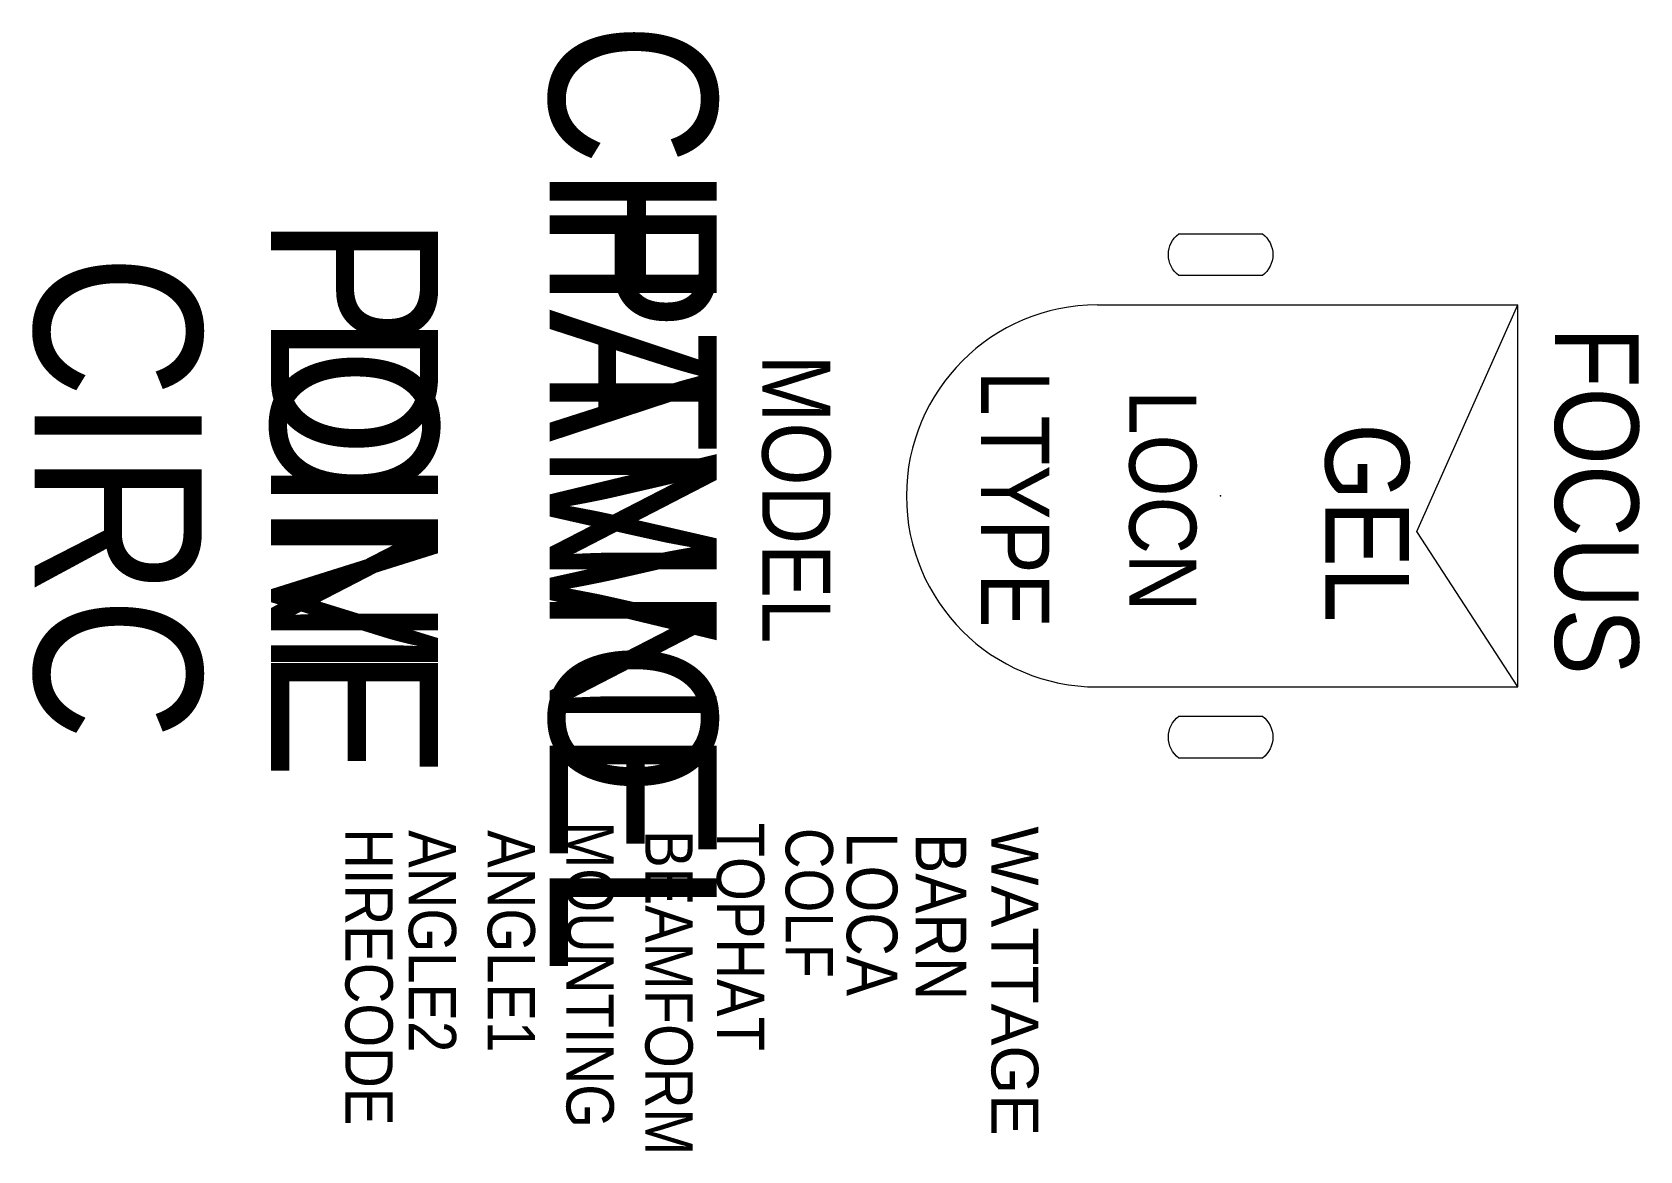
# Model space of a CAD drawing. Extents: x -1189 to -227, y -1695 to -1026.
import ezdxf
from ezdxf.enums import TextEntityAlignment as Align

# ---------------------------------------------------------------- set-up
doc = ezdxf.new("R2010")
doc.units = 0
doc.header["$MEASUREMENT"] = 0
doc.layers.get('0').update_dxf_attribs({"linetype": 'CONTINUOUS'})
for name, color, linetype in [('CHANNEL', 3, 'CONTINUOUS'), ('CIRC', 6, 'CONTINUOUS'), ('DIMMER', 4, 'CONTINUOUS'), ('FOCUS', 30, 'CONTINUOUS'), ('GEL', 1, 'CONTINUOUS'), ('LANTERNS', 4, 'CONTINUOUS'), ('LOCATION', 7, 'CONTINUOUS'), ('MODEL', 6, 'CONTINUOUS'), ('PATCH', 5, 'CONTINUOUS'), ('PATCH2', 5, 'CONTINUOUS')]:
    doc.layers.add(name, color=color, linetype=linetype)

msp = doc.modelspace()

# ---------------------------------------------------------------- linework, layer by layer
for p, q in [((-551.44, -1188.9), (-299.98, -1188.9)), ((-360.36, -1324.53), (-299.98, -1188.9)), ((-299.98, -1417.5), (-299.98, -1188.9)), ((-299.98, -1417.5), (-360.36, -1324.53)), ((-551.44, -1417.5), (-299.98, -1417.5))]:
    msp.add_line(p, q)
msp.add_arc((-551.43, -1303.21), 114.3, 90.00078, 269.99922)
msp.add_point((-477.78, -1303.2))
at = {"layer": 'LANTERNS', "color": 0}
for points in [[(-502.78, -1146.35), (-452.78, -1146.35, -0.5), (-452.78, -1171.35), (-502.78, -1171.35, -0.5), (-502.78, -1146.35)], [(-502.78, -1435.05), (-452.78, -1435.05, -0.5), (-452.78, -1460.05), (-502.78, -1460.05, -0.5), (-502.78, -1435.05)]]:
    msp.add_lwpolyline(points, format="xyb", dxfattribs=at)

# ---------------------------------------------------------------- texts
at = {"layer": 'CHANNEL', "width": 0.89}
msp.add_attdef('CHANNEL', text='', height=100, rotation=270, dxfattribs=at).set_placement((-879.18, -1304.06), align=Align.CENTER)
at = {"layer": 'CIRC', "width": 0.89}
msp.add_attdef('CIRC', text='', height=100, rotation=270, dxfattribs=at).set_placement((-1187.28, -1304.06), align=Align.CENTER)
at = {"layer": 'DIMMER', "width": 0.89}
msp.add_attdef('DIM', text='', height=100, rotation=270, dxfattribs=at).set_placement((-1045.84, -1303.2), align=Align.CENTER)
at = {"layer": 'FOCUS', "width": 0.89}
msp.add_attdef('FOCUS', text='', height=50, rotation=270, dxfattribs=at).set_placement((-277.75, -1306.12), align=Align.CENTER)
at = {"layer": 'GEL', "width": 0.89}
msp.add_attdef('GEL', text='', height=50, rotation=270, dxfattribs=at).set_placement((-415.11, -1319.25), align=Align.CENTER)
at = {"layer": 'LANTERNS', "color": 0, "width": 0.89, "flags": 1}
for tag, p, s, height in [('TOPHAT', (-779.11, -1498.69), 'Y', 28.3), ('HIRECODE', (-1001.34, -1502.04), ' ', 28.3), ('ANGLE2', (-963.43, -1503.18), '66', 28.305), ('ANGLE1', (-916.25, -1503.18), '34', 28.305), ('MOUNTING', (-869.08, -1497.99), 'STANDARD HOOK CLAMP', 28.3047), ('BEAMFORM', (-821.9, -1503.18), 'E', 28.3), ('COLF', (-737.98, -1501.8), 'N', 28.3), ('LOCA', (-701.44, -1504.33), '', 30.26), ('BARN', (-660.16, -1504.98), '1', 30.26)]:
    msp.add_attdef(tag, p, s, height=height, rotation=270, dxfattribs=at)
at = {"layer": 'LANTERNS', "color": 0, "flags": 1}
msp.add_attdef('WATTAGE', (-614.85, -1500.95), '300', height=28, rotation=270, dxfattribs=at)
at = {"layer": 'LOCATION', "width": 0.89}
msp.add_attdef('LOCN', text='', height=40, rotation=270, dxfattribs=at).set_placement((-532.37, -1306.14), align=Align.CENTER)
at = {"layer": 'MODEL', "width": 0.89}
for tag, text, p in [('MODEL', 'P56 WFL', (-751.96, -1305.1)), ('LTYPE', '300', (-621.06, -1305.1))]:
    msp.add_attdef(tag, text=text, height=40.798, rotation=270, dxfattribs=at).set_placement(p, align=Align.CENTER)
at = {"layer": 'PATCH', "width": 0.89}
msp.add_attdef('PONE', text='', height=100, rotation=270, dxfattribs=at).set_placement((-1045.85, -1304.06), align=Align.CENTER)
at = {"layer": 'PATCH2', "width": 0.89}
msp.add_attdef('PTWO', text='', height=100, rotation=270, dxfattribs=at).set_placement((-879.18, -1304.06), align=Align.CENTER)

doc.saveas('drawing.dxf')
